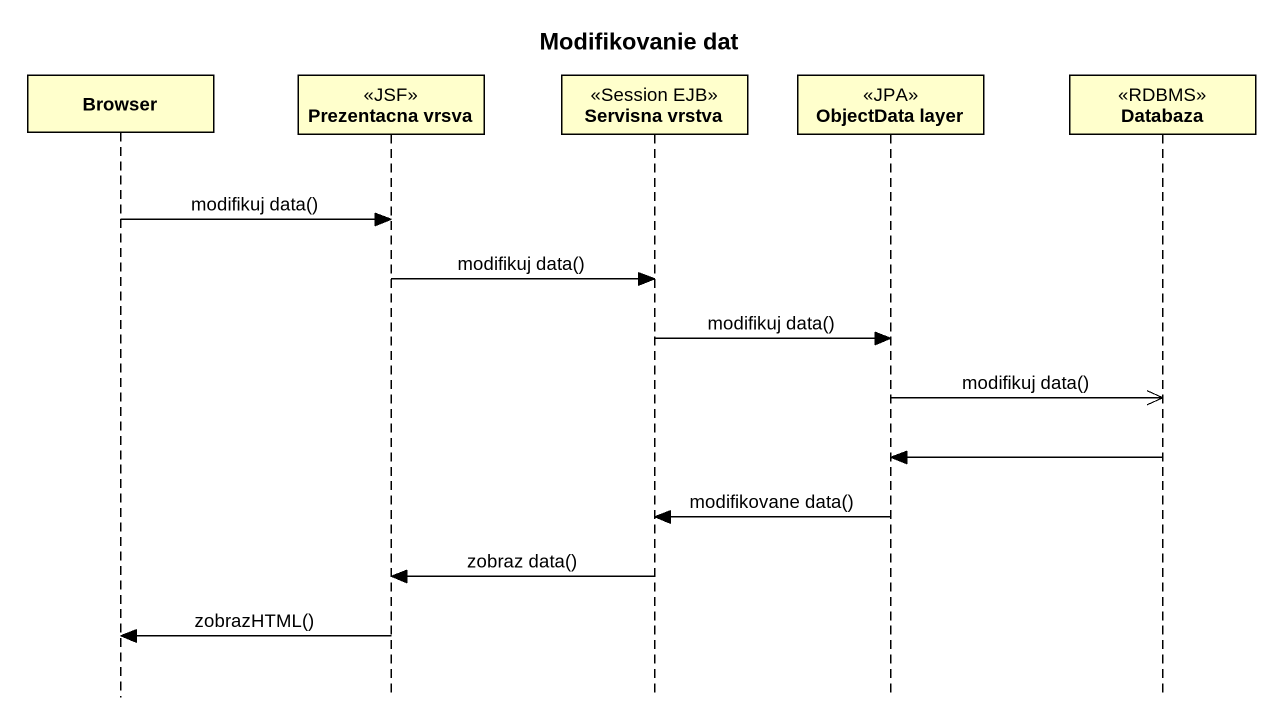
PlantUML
@startuml
title Modifikovanie dat
hide footbox
participant Browser
participant "Prezentacna vrsva" as Prezentacna_vrsva <<JSF>>
participant "Servisna vrstva" as Servisna_vrstva <<Session EJB>>
participant "ObjectData layer" as ObjectData_layer <<JPA>>
participant Databaza <<RDBMS>>

Browser -> Prezentacna_vrsva : modifikuj data()
Prezentacna_vrsva -> Servisna_vrstva : modifikuj data()
Servisna_vrstva -> ObjectData_layer : modifikuj data()
ObjectData_layer ->> Databaza : modifikuj data()
Databaza -> ObjectData_layer
ObjectData_layer -> Servisna_vrstva : modifikovane data()
Servisna_vrstva -> Prezentacna_vrsva : zobraz data()
Prezentacna_vrsva -> Browser : zobrazHTML()
@enduml
